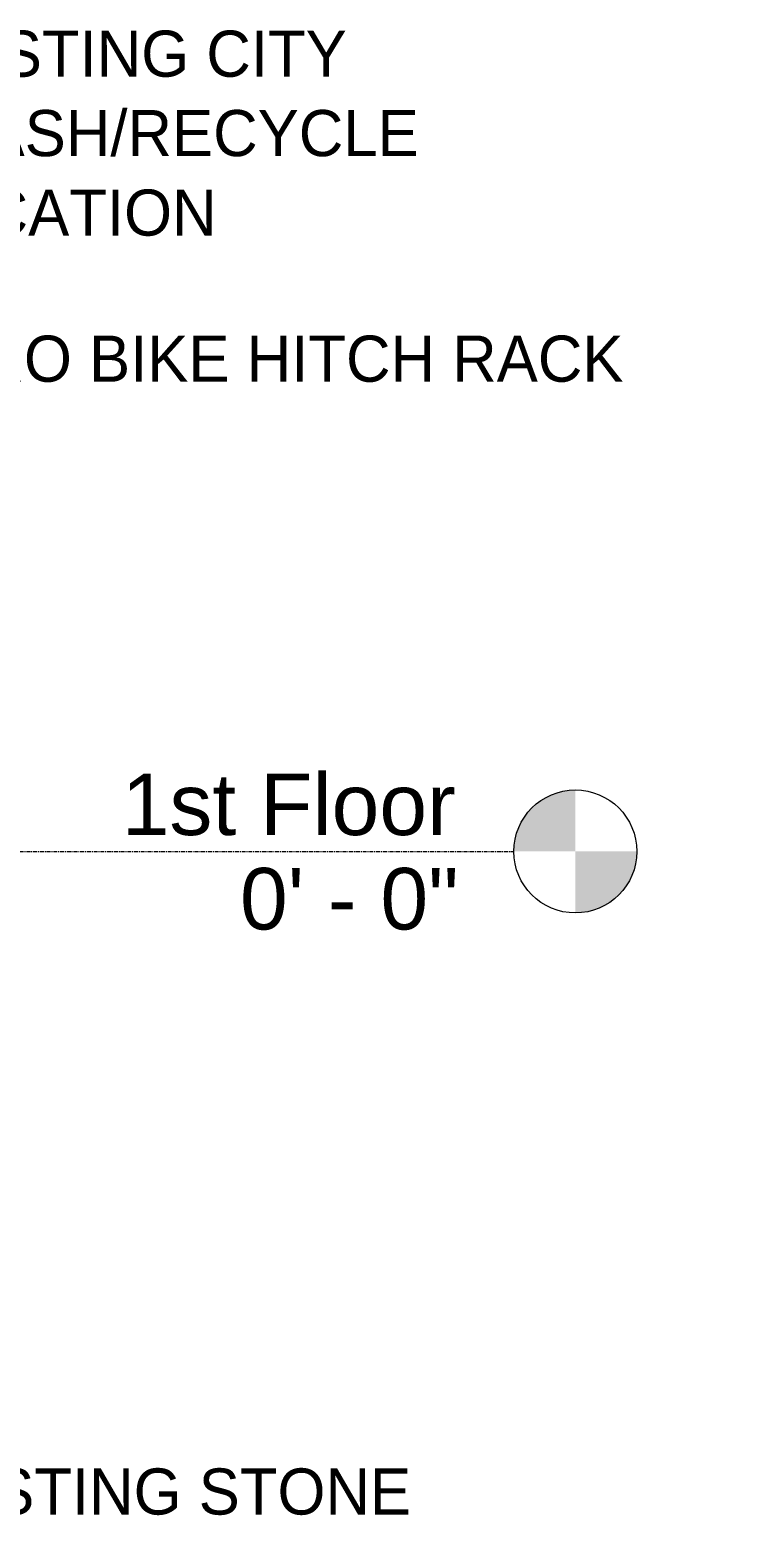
# Model space of a CAD drawing. Header units: inches. Extents: x -16 to 1086, y -88 to 341.
# Drawn here: x 992.8 to 1086.1, y -87.7 to 106.8 of the extents above; entities that cross this region are included whole.
import ezdxf

# ---------------------------------------------------------------- set-up
doc = ezdxf.new("R2010")
doc.units = ezdxf.units.IN
doc.header["$MEASUREMENT"] = 0
doc.linetypes.add('Grid Line 1_2_', pattern=[0.875, 0.5, -0.125, 0.125, -0.125])
for name, color, linetype, lineweight in [('A-FLOR-LEVL', 51, 'Continuous', 9), ('A-FLOR-LEVL-1', 51, 'Grid Line 1_2_', 9), ('G-ANNO-TEXT', 231, 'Continuous', 9), ('G-ANNO-TEXT-2', 147, 'Continuous', 9)]:
    doc.layers.add(name, color=color, linetype=linetype, lineweight=lineweight)
doc.styles.add('Arial', font='arial.ttf', dxfattribs={"height": 8})
doc.styles.add('Century Gothic', font='ufonts.com_century-gothic.ttf', dxfattribs={"height": 6})

# ---------------------------------------------------------------- blocks, each defined once
blk = doc.blocks.new('Level - Level Head - Circle-50818-Elevation - West')
at = {"layer": 'A-FLOR-LEVL'}
h = blk.add_hatch(color=256, dxfattribs=at)
edge = h.paths.add_edge_path(flags=0)
edge.add_line((1063.73, 0), (1055.73, 0))
edge.add_arc((1063.73, 0), 8, 90, 180, ccw=False)
edge.add_line((1063.73, 8), (1063.73, 0))
h = blk.add_hatch(color=256, dxfattribs=at)
edge = h.paths.add_edge_path(flags=0)
edge.add_line((1063.73, -8), (1063.73, 0))
edge.add_line((1063.73, 0), (1071.73, 0))
edge.add_arc((1063.73, 0), 8, 270, 360, ccw=False)
blk.add_circle((1063.73, 0), 8, dxfattribs=at)

msp = doc.modelspace()

# ---------------------------------------------------------------- block references
at = {"layer": 'A-FLOR-LEVL'}
msp.add_blockref('Level - Level Head - Circle-50818-Elevation - West', (0, 0), dxfattribs=at)

# ---------------------------------------------------------------- texts
at = {"layer": 'A-FLOR-LEVL', "insert": (1048.16, 10.13), "char_height": 8, "width": 51.9073, "attachment_point": 3, "line_spacing_factor": 0.941778, "style": 'Arial', "bg_fill": 3, "box_fill_scale": 1.25, "bg_fill_color": 256, "bg_fill_true_color": 13158600, "bg_fill_transparency": 0}
msp.add_mtext('1st Floor', dxfattribs=at)
at = {"layer": 'G-ANNO-TEXT', "char_height": 6, "attachment_point": 1, "line_spacing_factor": 0.984502, "style": 'Century Gothic', "bg_fill": 3, "box_fill_scale": 1.25, "bg_fill_color": 256, "bg_fill_true_color": 13158600, "bg_fill_transparency": 0}
for s, insert, width in [('DERO BIKE HITCH RACK', (975.04, 67.09), 109.5335), ('EXISTING STONE', (975.04, -80.25), 73.8242)]:
    msp.add_mtext(s, dxfattribs=dict(at, insert=insert, width=width))
at = {"layer": 'G-ANNO-TEXT-2', "char_height": 6, "attachment_point": 1, "style": 'Century Gothic'}
for s, insert, width in [('EXISTING CITY ', (976.03, 106.76), 71.104), ('TRASH/RECYCLE ', (976.03, 96.43), 82.618), ('LOCATION', (976.03, 86.09), 53.328)]:
    msp.add_mtext(s, dxfattribs=dict(at, insert=insert, width=width))

# ---------------------------------------------------------------- next in the draw order: texts
at = {"layer": 'A-FLOR-LEVL', "insert": (1048.55, -2.15), "char_height": 8, "width": 33.9846, "attachment_point": 3, "line_spacing_factor": 0.941778, "style": 'Arial', "bg_fill": 3, "box_fill_scale": 1.25, "bg_fill_color": 256, "bg_fill_true_color": 13158600, "bg_fill_transparency": 0}
msp.add_mtext('0\' - 0"', dxfattribs=at)

# ---------------------------------------------------------------- next in the draw order: linework, layer by layer
at = {"layer": 'A-FLOR-LEVL-1'}
msp.add_line((-15.69, 0), (1055.73, 0), dxfattribs=at)

doc.saveas('drawing.dxf')
